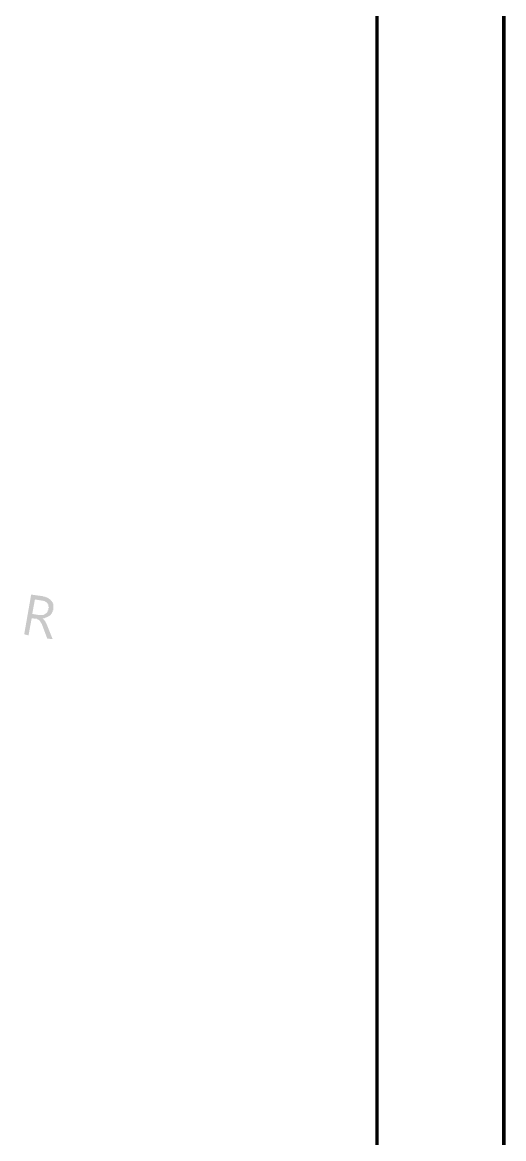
# Model space of a CAD drawing. Header units: millimetres. Extents: x 2402 to 2489, y 1845 to 1977.
# Drawn here: x 2473.45 to 2488.66, y 1913.96 to 1949.22 of the extents above; entities that cross this region are included whole.
import ezdxf

# ---------------------------------------------------------------- set-up
doc = ezdxf.new("R2010")
doc.units = ezdxf.units.MM
doc.layers.add('PDF_0', color=7, linetype='Continuous')

msp = doc.modelspace()

# ---------------------------------------------------------------- hatches: boundary and pattern name
at = {"layer": 'PDF_0', "transparency": 33554559}
h = msp.add_hatch(color=256, dxfattribs=at)
h.paths.add_polyline_path([(2474.412, 1929.737), (2474.243, 1929.753), (2474.09, 1930.16), (2474.09, 1930.177), (2474.073, 1930.194), (2474.073, 1930.211), (2474.056, 1930.228), (2474.056, 1930.245), (2474.039, 1930.262), (2474.039, 1930.279), (2474.022, 1930.279), (2474.022, 1930.296), (2474.006, 1930.313), (2474.006, 1930.313), (2474.006, 1930.33), (2473.989, 1930.33), (2473.972, 1930.346), (2473.955, 1930.346), (2473.938, 1930.363), (2473.938, 1930.363), (2473.921, 1930.38), (2473.904, 1930.38), (2473.887, 1930.38), (2473.87, 1930.38), (2473.751, 1930.397), (2473.65, 1929.855), (2473.514, 1929.889), (2473.734, 1931.143), (2474.107, 1931.092), (2474.124, 1931.075), (2474.141, 1931.075), (2474.158, 1931.075), (2474.175, 1931.075), (2474.192, 1931.058), (2474.209, 1931.058), (2474.226, 1931.058), (2474.243, 1931.041), (2474.26, 1931.041), (2474.277, 1931.024), (2474.294, 1931.024), (2474.294, 1931.007), (2474.311, 1931.007), (2474.327, 1930.99), (2474.344, 1930.99), (2474.344, 1930.973), (2474.361, 1930.956), (2474.361, 1930.956), (2474.361, 1930.956), (2474.378, 1930.939), (2474.395, 1930.923), (2474.395, 1930.906), (2474.412, 1930.906), (2474.412, 1930.889), (2474.412, 1930.872), (2474.429, 1930.855), (2474.429, 1930.838), (2474.429, 1930.821), (2474.429, 1930.804), (2474.429, 1930.787), (2474.429, 1930.77), (2474.429, 1930.753), (2474.429, 1930.736), (2474.429, 1930.719), (2474.429, 1930.702), (2474.429, 1930.685), (2474.429, 1930.685), (2474.429, 1930.668), (2474.429, 1930.651), (2474.412, 1930.635), (2474.412, 1930.618), (2474.412, 1930.601), (2474.395, 1930.584), (2474.395, 1930.584), (2474.395, 1930.567), (2474.378, 1930.55), (2474.378, 1930.533), (2474.361, 1930.533), (2474.361, 1930.516), (2474.344, 1930.499), (2474.344, 1930.499), (2474.327, 1930.482), (2474.311, 1930.482), (2474.311, 1930.465), (2474.294, 1930.465), (2474.277, 1930.448), (2474.26, 1930.448), (2474.26, 1930.431), (2474.243, 1930.431), (2474.226, 1930.431), (2474.209, 1930.414), (2474.192, 1930.414), (2474.175, 1930.414), (2474.158, 1930.397), (2474.141, 1930.397), (2474.124, 1930.397), (2474.107, 1930.397), (2474.09, 1930.397), (2474.09, 1930.397), (2474.107, 1930.38), (2474.124, 1930.363), (2474.124, 1930.363), (2474.141, 1930.346), (2474.158, 1930.33), (2474.158, 1930.313), (2474.175, 1930.313), (2474.175, 1930.313), (2474.175, 1930.296), (2474.192, 1930.279), (2474.192, 1930.279), (2474.192, 1930.262), (2474.209, 1930.245), (2474.209, 1930.228), (2474.226, 1930.211), (2474.226, 1930.194), (2474.243, 1930.16), (2474.243, 1930.16)], flags=0)
h.paths.add_polyline_path([(2473.853, 1930.99), (2473.768, 1930.533), (2473.972, 1930.499), (2473.989, 1930.499), (2474.022, 1930.499), (2474.039, 1930.499), (2474.056, 1930.499), (2474.073, 1930.499), (2474.073, 1930.499), (2474.09, 1930.499), (2474.107, 1930.499), (2474.124, 1930.499), (2474.141, 1930.516), (2474.158, 1930.516), (2474.175, 1930.533), (2474.175, 1930.533), (2474.192, 1930.55), (2474.209, 1930.55), (2474.209, 1930.567), (2474.226, 1930.567), (2474.243, 1930.584), (2474.243, 1930.601), (2474.26, 1930.618), (2474.26, 1930.635), (2474.26, 1930.651), (2474.277, 1930.651), (2474.277, 1930.668), (2474.277, 1930.702), (2474.277, 1930.702), (2474.277, 1930.719), (2474.294, 1930.736), (2474.294, 1930.753), (2474.277, 1930.77), (2474.277, 1930.787), (2474.277, 1930.804), (2474.277, 1930.821), (2474.277, 1930.838), (2474.26, 1930.838), (2474.26, 1930.855), (2474.243, 1930.872), (2474.243, 1930.872), (2474.226, 1930.889), (2474.226, 1930.889), (2474.209, 1930.906), (2474.192, 1930.906), (2474.192, 1930.923), (2474.175, 1930.923), (2474.158, 1930.939), (2474.141, 1930.939), (2474.124, 1930.939), (2474.107, 1930.956), (2474.09, 1930.956), (2474.073, 1930.956), (2474.056, 1930.956)], flags=0)

# ---------------------------------------------------------------- linework, layer by layer
at = {"layer": 'PDF_0', "lineweight": 100}
for points in [[(2402.282, 1844.644), (2402.282, 1976.598), (2488.659, 1976.598), (2488.659, 1844.644), (2402.282, 1844.644), (2488.659, 1844.644), (2488.659, 1976.598), (2402.282, 1976.598)], [(2414.277, 1972.6), (2414.277, 1848.642), (2484.66, 1848.642), (2484.66, 1972.6)]]:
    msp.add_lwpolyline(points, close=True, dxfattribs=at)

doc.saveas('drawing.dxf')
